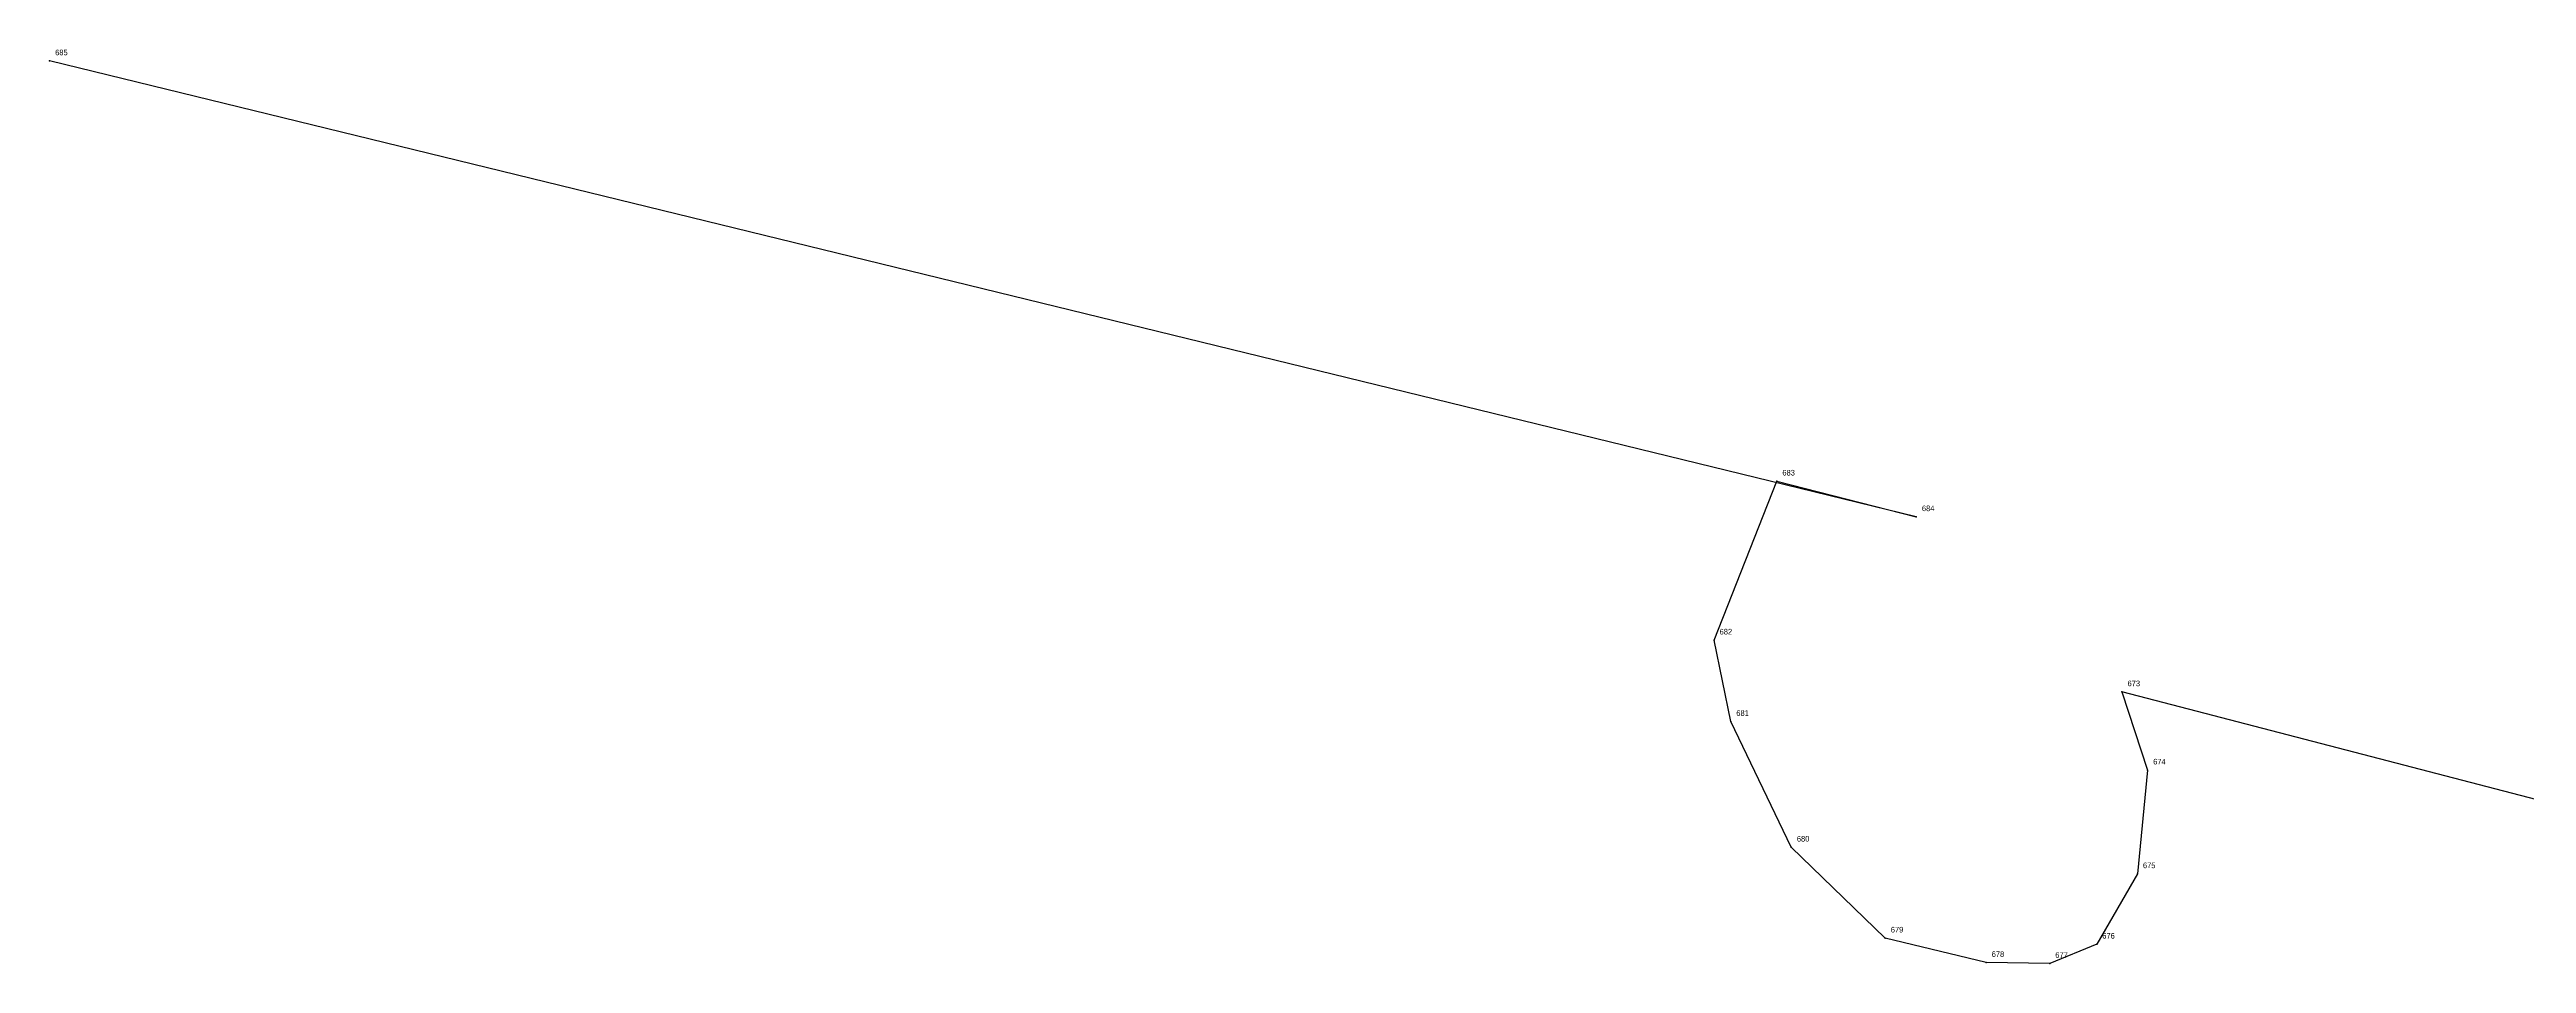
# Model space of a CAD drawing. Header units: feet. Extents: x 2485914 to 2489894, y 415577 to 417647.
# Drawn here: x 2487270 to 2488595, y 416730 to 417219 of the extents above; entities that cross this region are included whole.
import ezdxf

# ---------------------------------------------------------------- set-up
doc = ezdxf.new("R2010")
doc.units = ezdxf.units.FT
doc.header["$MEASUREMENT"] = 0
for name, color, linetype in [('SILT_FENCE', 3, 'Continuous'), ('SILT_FENCE_ENDS', 1, 'Continuous'), ('SILT_FENCE_LABELS', 7, 'Continuous'), ('SILT_FENCE_POINTS', 2, 'Continuous')]:
    doc.layers.add(name, color=color, linetype=linetype)

msp = doc.modelspace()

# ---------------------------------------------------------------- linework, layer by layer
at = {"layer": 'SILT_FENCE'}
msp.add_lwpolyline([(2488787.2619, 416769.1865), (2488378.6869, 416875.3779), (2488392.3939, 416833.522), (2488386.9279, 416778.0672), (2488365.1724, 416740.3937), (2488340.0251, 416730.1179), (2488306.0161, 416730.6018), (2488252.0247, 416743.6802), (2488201.7796, 416792.3034), (2488169.3939, 416859.5091), (2488160.4612, 416903.0328), (2488194.0413, 416988.0348), (2488268.6796, 416968.9802), (2487270.08, 417212.7658)], dxfattribs=at)
at = {"layer": 'SILT_FENCE_ENDS'}
msp.add_point((2487270.08, 417212.7658), dxfattribs=at)
at = {"layer": 'SILT_FENCE_POINTS'}
for p in [(2488194.0413, 416988.0348), (2488268.6796, 416968.9802), (2488160.4612, 416903.0328), (2488378.6869, 416875.3779), (2488169.3939, 416859.5091), (2488392.3939, 416833.522), (2488201.7796, 416792.3034), (2488386.9279, 416778.0672), (2488252.0247, 416743.6802), (2488365.1724, 416740.3937), (2488306.0161, 416730.6018), (2488340.0251, 416730.1179)]:
    msp.add_point(p, dxfattribs=at)

# ---------------------------------------------------------------- texts
at = {"layer": 'SILT_FENCE_LABELS'}
for s, p in [('685', (2487273.08, 417215.7658)), ('683', (2488197.0413, 416991.0348)), ('684', (2488271.6796, 416971.9802)), ('682', (2488163.4612, 416906.0328)), ('673', (2488381.6869, 416878.3779)), ('681', (2488172.3939, 416862.5091)), ('674', (2488395.3939, 416836.522)), ('680', (2488204.7796, 416795.3034)), ('675', (2488389.9279, 416781.0672)), ('679', (2488255.0247, 416746.6802)), ('678', (2488309.0161, 416733.6018)), ('676', (2488368.1724, 416743.3937)), ('677', (2488343.0251, 416733.1179))]:
    msp.add_text(s, height=3, dxfattribs=at).set_placement(p)

doc.saveas('drawing.dxf')
